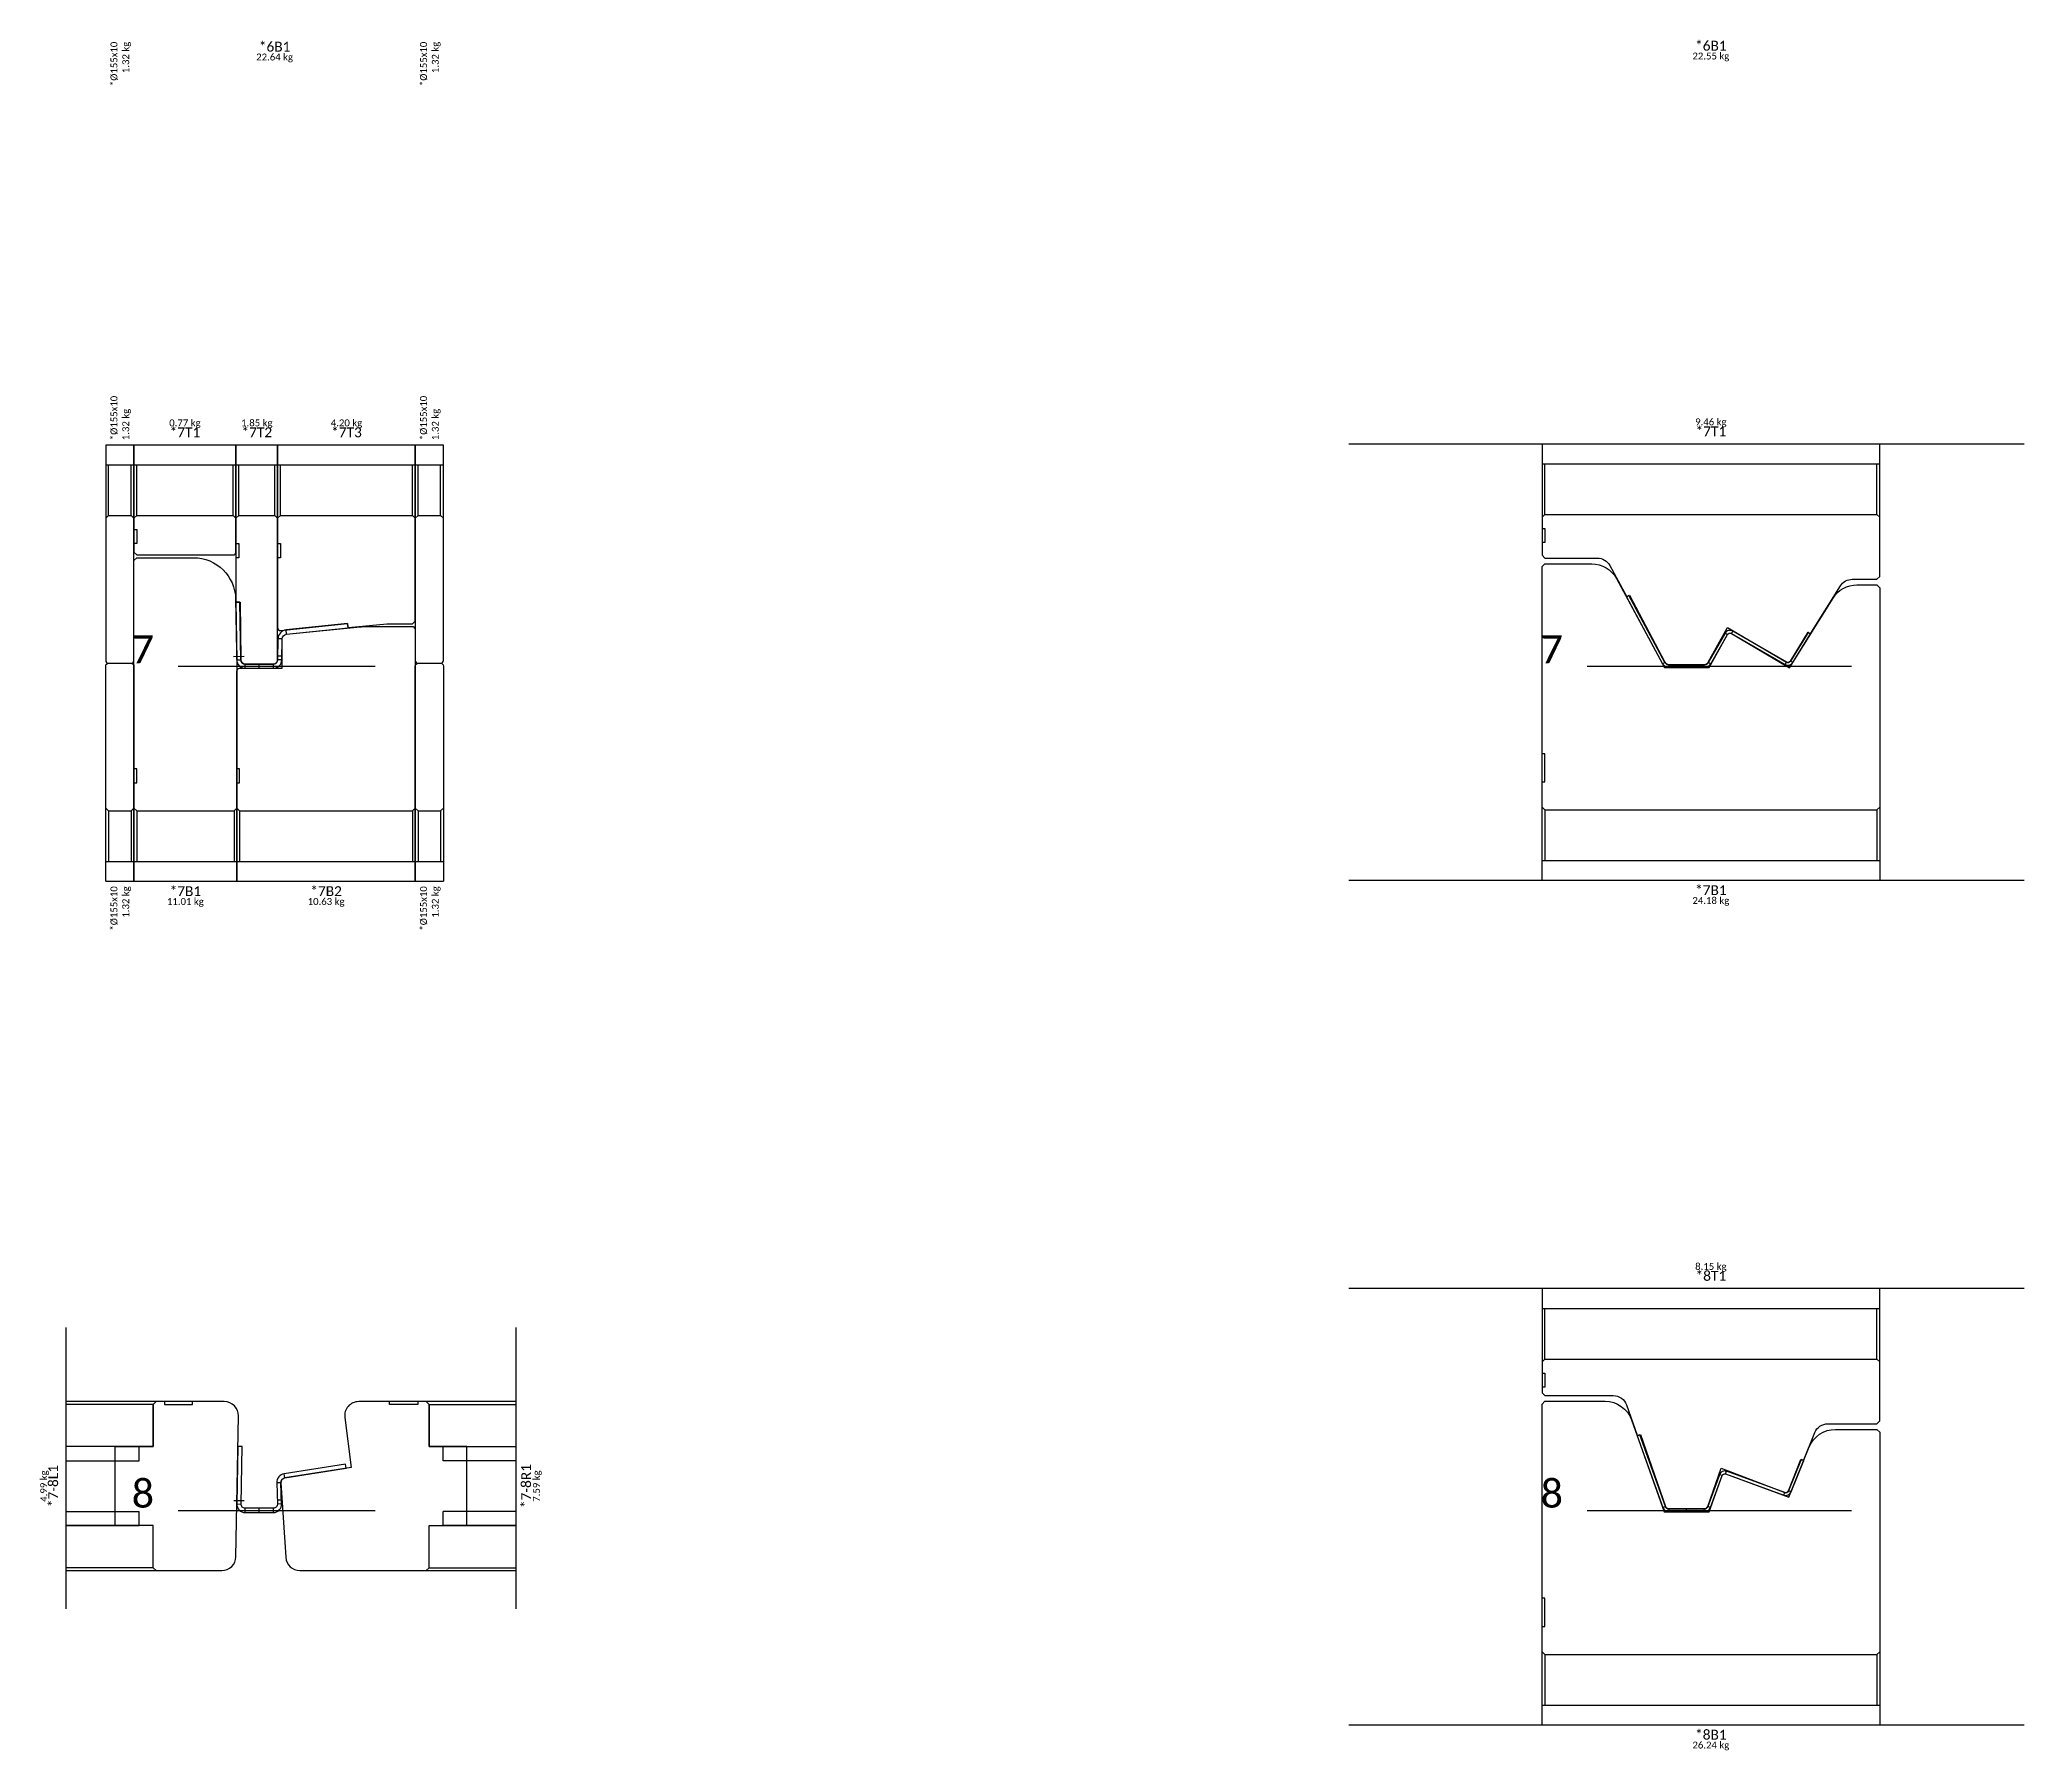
# Model space of a CAD drawing. Header units: millimetres. Extents: x -43 to 662, y -5184 to -4.
# Drawn here: x -43 to 662, y -2569 to -1961 of the extents above; entities that cross this region are included whole.
import ezdxf
from ezdxf.enums import TextEntityAlignment as Align

# ---------------------------------------------------------------- set-up
doc = ezdxf.new("R2010")
doc.units = ezdxf.units.MM
doc.layers.add('0-CAD-polyline', color=7, linetype='CONTINUOUS')
doc.styles.get("Standard").update_dxf_attribs({"font": 'calibri.ttf', "height": 3})

msp = doc.modelspace()

# ---------------------------------------------------------------- linework, layer by layer
at = {"layer": '0-CAD-polyline', "color": 1}
for p, q in [((100.32, -2105.29), (-19.68, -2105.29)), ((662.06, -2104.94), (422.06, -2104.94)), ((6.03, -2183.84), (76.03, -2183.84)), ((506.69, -2183.84), (600.69, -2183.84)), ((-8.68, -2220.29), (-9.68, -2220.29)), ((-8.68, -2225.29), (-8.68, -2220.29)), ((27.9, -2220.29), (26.9, -2220.29)), ((27.9, -2225.29), (27.9, -2220.29)), ((491.68, -2214.94), (490.68, -2214.94)), ((491.68, -2224.94), (491.68, -2214.94)), ((-9.68, -2225.29), (-8.68, -2225.29)), ((26.9, -2225.29), (27.9, -2225.29)), ((490.68, -2224.94), (491.68, -2224.94)), ((-19.68, -2234.29), (-18.68, -2235.29)), ((-18.68, -2235.29), (-18.68, -2253.29)), ((-18.68, -2235.29), (-10.68, -2235.29)), ((-18.68, -2235.29), (-18.68, -2253.29)), ((-9.68, -2234.29), (-10.68, -2235.29)), ((-10.68, -2235.29), (-10.68, -2253.29)), ((-10.68, -2235.29), (-10.68, -2253.29)), ((-9.68, -2234.29), (-8.68, -2235.29)), ((-8.68, -2235.29), (-8.68, -2253.29)), ((-8.68, -2235.29), (25.9, -2235.29)), ((-8.68, -2235.29), (-8.68, -2253.29)), ((26.9, -2234.29), (25.9, -2235.29)), ((25.9, -2235.29), (25.9, -2253.29)), ((25.9, -2235.29), (25.9, -2253.29)), ((26.9, -2234.29), (27.9, -2235.29)), ((27.9, -2235.29), (27.9, -2253.29)), ((27.9, -2235.29), (89.32, -2235.29)), ((27.9, -2235.29), (27.9, -2253.29)), ((90.32, -2234.29), (89.32, -2235.29)), ((89.32, -2235.29), (89.32, -2253.29)), ((89.32, -2235.29), (89.32, -2253.29)), ((90.32, -2234.29), (91.32, -2235.29)), ((91.32, -2235.29), (91.32, -2253.29)), ((91.32, -2235.29), (99.32, -2235.29)), ((91.32, -2235.29), (91.32, -2253.29)), ((100.32, -2234.29), (99.32, -2235.29)), ((99.32, -2235.29), (99.32, -2253.29)), ((99.32, -2235.29), (99.32, -2253.29)), ((490.68, -2233.94), (491.68, -2234.94)), ((491.68, -2234.94), (491.68, -2252.94)), ((491.68, -2234.94), (609.68, -2234.94)), ((491.68, -2234.94), (491.68, -2252.94)), ((610.68, -2233.94), (609.68, -2234.94)), ((609.68, -2234.94), (609.68, -2252.94)), ((609.68, -2234.94), (609.68, -2252.94)), ((-19.68, -2253.29), (-9.68, -2253.29)), ((-19.68, -2253.29), (-9.68, -2253.29)), ((-9.68, -2253.29), (26.9, -2253.29)), ((-9.68, -2253.29), (26.9, -2253.29)), ((26.9, -2253.29), (90.32, -2253.29)), ((26.9, -2253.29), (90.32, -2253.29)), ((90.32, -2253.29), (100.32, -2253.29)), ((90.32, -2253.29), (100.32, -2253.29)), ((490.68, -2252.94), (610.68, -2252.94)), ((490.68, -2252.94), (610.68, -2252.94)), ((-19.68, -2260.29), (100.32, -2260.29)), ((422.06, -2259.94), (662.06, -2259.94)), ((662.06, -2405.04), (422.06, -2405.04)), ((-33.82, -2418.84), (-33.82, -2518.84)), ((126.18, -2518.84), (126.18, -2418.84)), ((6.03, -2483.84), (76.03, -2483.84)), ((506.69, -2483.84), (600.69, -2483.84)), ((491.68, -2515.04), (490.68, -2515.04)), ((491.68, -2525.04), (491.68, -2515.04)), ((490.68, -2525.04), (491.68, -2525.04)), ((490.68, -2534.04), (491.68, -2535.04)), ((491.68, -2535.04), (491.68, -2553.04)), ((491.68, -2535.04), (609.68, -2535.04)), ((491.68, -2535.04), (491.68, -2553.04)), ((610.68, -2534.04), (609.68, -2535.04)), ((609.68, -2535.04), (609.68, -2553.04)), ((609.68, -2535.04), (609.68, -2553.04)), ((490.68, -2553.04), (610.68, -2553.04)), ((490.68, -2553.04), (610.68, -2553.04)), ((422.06, -2560.04), (662.06, -2560.04))]:
    msp.add_line(p, q, dxfattribs=at)
at = {"layer": '0-CAD-polyline', "color": 5}
for p, q in [((-19.68, -2112.29), (-9.68, -2112.29)), ((-19.68, -2112.29), (-9.68, -2112.29)), ((-18.68, -2130.29), (-18.68, -2112.29)), ((-18.68, -2130.29), (-18.68, -2112.29)), ((-10.68, -2130.29), (-10.68, -2112.29)), ((-10.68, -2130.29), (-10.68, -2112.29)), ((-9.68, -2112.29), (26.58, -2112.29)), ((-9.68, -2112.29), (26.58, -2112.29)), ((-8.68, -2130.29), (-8.68, -2112.29)), ((-8.68, -2130.29), (-8.68, -2112.29)), ((25.58, -2130.29), (25.58, -2112.29)), ((25.58, -2130.29), (25.58, -2112.29)), ((26.58, -2112.29), (41.39, -2112.29)), ((26.58, -2112.29), (41.39, -2112.29)), ((27.58, -2130.29), (27.58, -2112.29)), ((27.58, -2130.29), (27.58, -2112.29)), ((40.39, -2130.29), (40.39, -2112.29)), ((40.39, -2130.29), (40.39, -2112.29)), ((41.39, -2112.29), (90.32, -2112.29)), ((41.39, -2112.29), (90.32, -2112.29)), ((42.39, -2130.29), (42.39, -2112.29)), ((42.39, -2130.29), (42.39, -2112.29)), ((89.32, -2130.29), (89.32, -2112.29)), ((89.32, -2130.29), (89.32, -2112.29)), ((90.32, -2112.29), (100.32, -2112.29)), ((90.32, -2112.29), (100.32, -2112.29)), ((91.32, -2130.29), (91.32, -2112.29)), ((91.32, -2130.29), (91.32, -2112.29)), ((99.32, -2130.29), (99.32, -2112.29)), ((99.32, -2130.29), (99.32, -2112.29)), ((490.68, -2111.94), (610.68, -2111.94)), ((490.68, -2111.94), (610.68, -2111.94)), ((491.68, -2129.94), (491.68, -2111.94)), ((491.68, -2129.94), (491.68, -2111.94)), ((609.68, -2129.94), (609.68, -2111.94)), ((609.68, -2129.94), (609.68, -2111.94)), ((-19.68, -2131.29), (-18.68, -2130.29)), ((-18.68, -2130.29), (-10.68, -2130.29)), ((-9.68, -2131.29), (-10.68, -2130.29)), ((-9.68, -2131.29), (-8.68, -2130.29)), ((-9.68, -2135.29), (-8.68, -2135.29)), ((-8.68, -2130.29), (25.58, -2130.29)), ((-8.68, -2135.29), (-8.68, -2140.29)), ((26.58, -2131.29), (25.58, -2130.29)), ((26.58, -2131.29), (27.58, -2130.29)), ((27.58, -2130.29), (40.39, -2130.29)), ((41.39, -2131.29), (40.39, -2130.29)), ((41.39, -2131.29), (42.39, -2130.29)), ((42.39, -2130.29), (89.32, -2130.29)), ((90.32, -2131.29), (89.32, -2130.29)), ((90.32, -2131.29), (91.32, -2130.29)), ((91.32, -2130.29), (99.32, -2130.29)), ((100.32, -2131.29), (99.32, -2130.29)), ((490.68, -2130.94), (491.68, -2129.94)), ((490.68, -2134.94), (491.68, -2134.94)), ((491.68, -2129.94), (609.68, -2129.94)), ((491.68, -2134.94), (491.68, -2139.94)), ((610.68, -2130.94), (609.68, -2129.94)), ((-8.68, -2140.29), (-9.68, -2140.29)), ((26.58, -2140.29), (27.58, -2140.29)), ((27.58, -2140.29), (27.58, -2145.29)), ((41.39, -2140.29), (42.39, -2140.29)), ((42.39, -2140.29), (42.39, -2145.29)), ((491.68, -2139.94), (490.68, -2139.94)), ((27.58, -2145.29), (26.58, -2145.29)), ((42.39, -2145.29), (41.39, -2145.29)), ((44.52, -2172.48), (44.37, -2170.98)), ((558, -2172.24), (558.5, -2171.37)), ((43.02, -2174.12), (41.52, -2174.09)), ((556.63, -2172.61), (555.76, -2172.11)), ((26.84, -2181.61), (28.34, -2181.59)), ((29.87, -2184.59), (29.87, -2183.09)), ((34.87, -2184.59), (34.87, -2183.09)), ((39.87, -2184.59), (39.87, -2183.09)), ((42.89, -2181.61), (41.39, -2181.59)), ((533.5, -2182.96), (534.38, -2182.48)), ((535.81, -2184.34), (535.81, -2183.34)), ((542.06, -2184.34), (542.06, -2183.34)), ((548.31, -2184.34), (548.31, -2183.34)), ((550.63, -2183), (549.76, -2182.5)), ((577.05, -2183.24), (577.55, -2182.37)), ((579.79, -2182.56), (578.94, -2182.03)), ((490.68, -2412.04), (610.68, -2412.04)), ((490.68, -2412.04), (610.68, -2412.04)), ((491.68, -2430.04), (491.68, -2412.04)), ((491.68, -2430.04), (491.68, -2412.04)), ((609.68, -2430.04), (609.68, -2412.04)), ((609.68, -2430.04), (609.68, -2412.04)), ((490.68, -2431.04), (491.68, -2430.04)), ((491.68, -2430.04), (609.68, -2430.04)), ((610.68, -2431.04), (609.68, -2430.04)), ((490.68, -2435.04), (491.68, -2435.04)), ((491.68, -2440.04), (490.68, -2440.04)), ((491.68, -2435.04), (491.68, -2440.04)), ((42.56, -2474.03), (41.06, -2474.09)), ((43.97, -2472.32), (43.74, -2470.84)), ((554.66, -2471.49), (553.72, -2471.15)), ((555.94, -2470.89), (556.28, -2469.95)), ((26.89, -2481.56), (28.39, -2481.58)), ((42.82, -2481.53), (41.32, -2481.58)), ((576.61, -2478.42), (576.96, -2477.48)), ((579.19, -2477.27), (578.26, -2476.89)), ((29.87, -2484.59), (29.87, -2483.09)), ((34.87, -2484.59), (34.87, -2483.09)), ((39.87, -2484.59), (39.87, -2483.09)), ((533.57, -2482.76), (534.51, -2482.42)), ((535.81, -2484.34), (535.81, -2483.34)), ((542.06, -2484.34), (542.06, -2483.34)), ((548.31, -2484.34), (548.31, -2483.34)), ((550.55, -2482.77), (549.61, -2482.42))]:
    msp.add_line(p, q, dxfattribs=at)
at = {"layer": '0-CAD-polyline', "color": 4}
for p, q in [((26.49, -2161.12), (27.99, -2161.09)), ((26.49, -2161.12), (27.99, -2161.09)), ((25.7, -2180.38), (29.45, -2180.32)), ((25.7, -2180.38), (29.45, -2180.32)), ((42.91, -2180.28), (41.41, -2180.26)), ((42.91, -2180.28), (41.41, -2180.26)), ((-2.82, -2446.19), (-33.82, -2446.19)), ((-2.82, -2446.19), (-33.82, -2446.19)), ((-1.82, -2445.19), (-2.82, -2446.19)), ((-2.82, -2446.19), (-2.82, -2461.19)), ((1.18, -2445.19), (1.18, -2446.19)), ((1.18, -2446.19), (11.18, -2446.19)), ((11.18, -2446.19), (11.18, -2445.19)), ((81.18, -2446.19), (81.18, -2445.19)), ((91.18, -2446.19), (81.18, -2446.19)), ((91.18, -2445.19), (91.18, -2446.19)), ((94.18, -2445.19), (95.18, -2446.19)), ((95.18, -2446.19), (126.18, -2446.19)), ((95.18, -2446.19), (95.18, -2461.19)), ((95.18, -2446.19), (126.18, -2446.19)), ((-2.82, -2461.19), (-33.82, -2461.19)), ((-7.82, -2461.19), (-33.82, -2461.19)), ((-16.32, -2489.19), (-16.32, -2461.19)), ((-7.82, -2466.19), (-7.82, -2461.19)), ((-7.82, -2466.19), (-7.82, -2461.19)), ((27.25, -2461.06), (28.75, -2461.09)), ((27.25, -2461.06), (28.75, -2461.09)), ((95.18, -2461.19), (126.18, -2461.19)), ((100.18, -2466.19), (100.18, -2461.19)), ((100.18, -2466.19), (100.18, -2461.19)), ((100.18, -2461.19), (126.18, -2461.19)), ((108.68, -2489.19), (108.68, -2461.19)), ((-33.82, -2466.19), (-7.82, -2466.19)), ((126.18, -2466.19), (100.18, -2466.19)), ((25.79, -2480.29), (29.54, -2480.35)), ((25.79, -2480.29), (29.54, -2480.35)), ((42.77, -2480.2), (41.27, -2480.25)), ((42.77, -2480.2), (41.27, -2480.25)), ((-33.82, -2484.19), (-7.82, -2484.19)), ((-33.82, -2484.19), (-33.82, -2484.19)), ((-2.82, -2489.19), (-33.82, -2489.19)), ((-33.82, -2489.19), (-7.82, -2489.19)), ((-7.82, -2489.19), (-7.82, -2484.19)), ((-2.82, -2504.19), (-2.82, -2489.19)), ((95.18, -2504.19), (95.18, -2489.19)), ((95.18, -2489.19), (126.18, -2489.19)), ((100.18, -2489.19), (100.18, -2484.19)), ((126.18, -2484.19), (100.18, -2484.19)), ((126.18, -2489.19), (100.18, -2489.19)), ((126.18, -2484.19), (126.18, -2484.19)), ((-2.82, -2504.19), (-33.82, -2504.19)), ((-2.82, -2504.19), (-33.82, -2504.19)), ((-1.82, -2505.19), (-2.82, -2504.19)), ((94.18, -2505.19), (95.18, -2504.19)), ((95.18, -2504.19), (126.18, -2504.19)), ((95.18, -2504.19), (126.18, -2504.19))]:
    msp.add_line(p, q, dxfattribs=at)
at = {"layer": '0-CAD-polyline', "color": 5}
for points in [[(-19.68, -2105.29), (-19.68, -2181.79, 0.414214), (-18.68, -2182.79), (-10.68, -2182.79, 0.414214), (-9.68, -2181.79), (-9.68, -2105.29)], [(-9.68, -2105.29), (-9.68, -2143.29), (-8.68, -2144.29), (25.58, -2144.29, 0.414214), (26.58, -2143.29), (26.58, -2105.29)], [(26.58, -2105.29), (26.58, -2160.91, 0.419332), (26.79, -2161.11), (28.07, -2161.09), (28.34, -2181.58, 0.410384), (29.87, -2183.09), (39.87, -2183.09, 0.414214), (41.39, -2181.56), (41.39, -2105.29)], [(41.39, -2105.29), (41.39, -2170.19, 0.445229), (42.5, -2171.18), (66.25, -2168.68), (66.38, -2169.97, 0.412936), (66.6, -2170.15), (80.17, -2168.79), (89.32, -2168.79), (90.32, -2167.79), (90.32, -2105.29)], [(90.32, -2105.29), (90.32, -2181.79, 0.414214), (91.32, -2182.79), (99.32, -2182.79, 0.414214), (100.32, -2181.79), (100.32, -2105.29)], [(490.68, -2104.94), (490.68, -2144.44), (491.68, -2145.44), (510.35, -2145.44, -0.275446), (514.75, -2148.06), (520.65, -2158.99, 0.414214), (520.93, -2159.07), (521.75, -2158.62), (534.38, -2182.47, 0.277794), (535.81, -2183.34), (548.31, -2183.34, 0.272631), (549.78, -2182.47), (556.65, -2170.07), (577.54, -2182.37, 0.409111), (578.94, -2182.02), (585.21, -2171.79), (585.89, -2172.22, 0.414213), (586.17, -2172.16), (596.71, -2155.29, -0.258618), (600.95, -2152.94), (609.68, -2152.94), (610.68, -2151.94), (610.68, -2104.94)], [(27.99, -2161.09), (26.49, -2161.12), (26.84, -2181.61, 0.409111), (29.87, -2184.59), (34.87, -2184.59), (39.87, -2184.59, 0.409111), (42.89, -2181.61), (43.02, -2174.12, -0.378866), (44.52, -2172.48), (66.4, -2170.18), (66.25, -2168.68), (44.37, -2170.98, 0.378866), (41.52, -2174.09), (41.39, -2181.59, -0.409111), (39.87, -2183.09), (34.87, -2183.09), (29.87, -2183.09, -0.409111), (28.34, -2181.59), (27.99, -2161.09)], [(521.54, -2158.73), (520.66, -2159.21), (533.5, -2182.96, 0.275446), (535.81, -2184.34), (542.06, -2184.34), (548.31, -2184.34, 0.267949), (550.63, -2183), (556.63, -2172.61, -0.414214), (558, -2172.24), (577.05, -2183.24, 0.404026), (579.79, -2182.56), (586.14, -2172.38), (585.3, -2171.85), (578.94, -2182.03, -0.404026), (577.55, -2182.37), (558.5, -2171.37, 0.414214), (555.76, -2172.11), (549.76, -2182.5, -0.267949), (548.31, -2183.34), (542.06, -2183.34), (535.81, -2183.34, -0.275446), (534.38, -2182.48), (521.54, -2158.73)], [(490.68, -2405.04), (490.68, -2442.04), (491.68, -2443.04), (516.01, -2443.04, -0.317237), (520.72, -2446.36), (524.54, -2457.1, 0.41418), (524.8, -2457.22), (525.68, -2456.91), (534.51, -2482.41, 0.319622), (535.81, -2483.34), (548.31, -2483.34, 0.320103), (549.62, -2482.4), (554.31, -2468.78), (576.94, -2477.47, 0.412936), (578.27, -2476.88), (582.61, -2465.71), (583.41, -2466.03, 0.414214), (583.67, -2465.92), (587.61, -2456.16, -0.305731), (592.25, -2453.04), (609.68, -2453.04), (610.68, -2452.04), (610.68, -2405.04)], [(28.75, -2461.09), (27.25, -2461.06), (26.89, -2481.56, 0.419335), (29.87, -2484.59), (34.87, -2484.59), (39.87, -2484.59, 0.424475), (42.82, -2481.53), (42.56, -2474.03, -0.378866), (43.97, -2472.32), (65.7, -2468.87), (65.47, -2467.39), (43.74, -2470.84, 0.378866), (41.06, -2474.09), (41.32, -2481.58, -0.424475), (39.87, -2483.09), (34.87, -2483.09), (29.87, -2483.09, -0.419335), (28.39, -2481.58), (28.75, -2461.09)], [(525.46, -2456.99), (524.52, -2457.32), (533.57, -2482.76, 0.317219), (535.81, -2484.34), (542.06, -2484.34), (548.31, -2484.34, 0.315299), (550.55, -2482.77), (554.66, -2471.49, -0.414214), (555.94, -2470.89), (576.61, -2478.42, 0.404026), (579.19, -2477.27), (583.69, -2466.14), (582.76, -2465.77), (578.26, -2476.89, -0.404026), (576.96, -2477.48), (556.28, -2469.95, 0.414214), (553.72, -2471.15), (549.61, -2482.42, -0.315299), (548.31, -2483.34), (542.06, -2483.34), (535.81, -2483.34, -0.317219), (534.51, -2482.42), (525.46, -2456.99)]]:
    msp.add_lwpolyline(points, format="xyb", dxfattribs=at)
for points in [[(-19.68, -2131.29), (-18.68, -2130.29), (-10.68, -2130.29), (-9.68, -2131.29)], [(-9.68, -2131.29), (-8.68, -2130.29), (25.58, -2130.29), (26.58, -2131.29)], [(26.58, -2131.29), (27.58, -2130.29), (40.39, -2130.29), (41.39, -2131.29)], [(41.39, -2131.29), (42.39, -2130.29), (89.32, -2130.29), (90.32, -2131.29)], [(90.32, -2131.29), (91.32, -2130.29), (99.32, -2130.29), (100.32, -2131.29)], [(490.68, -2130.94), (491.68, -2129.94), (609.68, -2129.94), (610.68, -2130.94)], [(490.68, -2431.04), (491.68, -2430.04), (609.68, -2430.04), (610.68, -2431.04)]]:
    msp.add_lwpolyline(points, dxfattribs=at)
at = {"layer": '0-CAD-polyline', "color": 1}
for points in [[(-9.68, -2260.29), (-9.68, -2146.29), (-8.68, -2145.29), (11.47, -2145.29, -0.409111), (26.47, -2160.02), (26.9, -2184.59), (26.9, -2260.29)], [(490.68, -2259.94), (490.68, -2148.44), (491.68, -2147.44), (508.33, -2147.44, -0.275446), (517.13, -2152.68), (534.25, -2184.34), (550.13, -2184.34), (556.62, -2172.62, -0.421902), (558, -2172.24), (578.64, -2184.4), (594.11, -2159.64, -0.258618), (602.59, -2154.94), (609.68, -2154.94), (610.68, -2155.94), (610.68, -2259.94)], [(26.9, -2260.29), (26.9, -2185.59, -0.414214), (27.9, -2184.59), (43.02, -2184.59), (43.02, -2174.15, -0.385116), (44.53, -2172.47), (70.73, -2169.84, -0.025094), (71.74, -2169.79), (89.52, -2169.79), (90.32, -2170.59), (90.32, -2260.29)], [(-19.68, -2260.29), (-19.68, -2183.79, -0.414214), (-18.68, -2182.79), (-10.68, -2182.79, -0.414214), (-9.68, -2183.79), (-9.68, -2260.29)], [(90.32, -2260.29), (90.32, -2183.79, -0.414214), (91.32, -2182.79), (99.32, -2182.79, -0.414214), (100.32, -2183.79), (100.32, -2260.29)], [(490.68, -2560.04), (490.68, -2446.04), (491.68, -2445.04), (513.09, -2445.04, -0.317219), (522.51, -2451.68), (534.14, -2484.34), (550.03, -2484.34), (554.66, -2471.49, -0.41626), (555.94, -2470.89), (578.43, -2479.16), (585.65, -2461.29, -0.305731), (594.92, -2455.04), (609.68, -2455.04), (610.68, -2456.04), (610.68, -2560.04)]]:
    msp.add_lwpolyline(points, format="xyb", dxfattribs=at)
for points in [[(-19.68, -2234.29), (-18.68, -2235.29), (-10.68, -2235.29), (-9.68, -2234.29)], [(-9.68, -2234.29), (-8.68, -2235.29), (25.9, -2235.29), (26.9, -2234.29)], [(26.9, -2234.29), (27.9, -2235.29), (89.32, -2235.29), (90.32, -2234.29)], [(90.32, -2234.29), (91.32, -2235.29), (99.32, -2235.29), (100.32, -2234.29)], [(490.68, -2233.94), (491.68, -2234.94), (609.68, -2234.94), (610.68, -2233.94)], [(490.68, -2534.04), (491.68, -2535.04), (609.68, -2535.04), (610.68, -2534.04)]]:
    msp.add_lwpolyline(points, dxfattribs=at)
at = {"layer": '0-CAD-polyline', "color": 4}
for points in [[(-33.82, -2505.19), (21.56, -2505.19, 0.409111), (26.56, -2500.28), (27.44, -2450.28, 0.419335), (22.44, -2445.19), (-33.82, -2445.19)], [(126.18, -2445.19), (70.21, -2445.19, 0.450992), (65.25, -2450.81), (67.47, -2468.6), (43.98, -2472.32, 0.387373), (42.56, -2474.09), (44.27, -2500.51, 0.395423), (49.26, -2505.19), (126.18, -2505.19)]]:
    msp.add_lwpolyline(points, format="xyb", dxfattribs=at)
for points in [[(-1.82, -2505.19), (-2.82, -2504.19), (-2.82, -2489.19), (-16.32, -2489.19), (-16.32, -2461.19), (-2.82, -2461.19), (-2.82, -2446.19), (-1.82, -2445.19)], [(94.18, -2505.19), (95.18, -2504.19), (95.18, -2489.19), (108.68, -2489.19), (108.68, -2461.19), (95.18, -2461.19), (95.18, -2446.19), (94.18, -2445.19)]]:
    msp.add_lwpolyline(points, dxfattribs=at)
for centre in [(-2.82, -2461.19), (95.18, -2461.19), (-2.82, -2489.19), (95.18, -2489.19)]:
    msp.add_arc(centre, 0, 0, 0, dxfattribs=at)

# ---------------------------------------------------------------- texts
at = {"layer": '0-CAD-polyline', "color": 1}
for s, p in [('*Ø155x10', (-16.78, -1961.94)), ('1.32 kg', (-12.58, -1961.94)), ('*Ø155x10', (93.22, -1961.94)), ('1.32 kg', (97.42, -1961.94)), ('*Ø155x10', (-16.78, -2262.04)), ('1.32 kg', (-12.58, -2262.04)), ('*Ø155x10', (93.22, -2262.04)), ('1.32 kg', (97.42, -2262.04))]:
    msp.add_text(s, height=2.45, rotation=90, dxfattribs=at).set_placement(p, align=Align.MIDDLE_RIGHT)
for s, height, p in [('22.64 kg', 2.45, (40.32, -1966.14)), ('*6B1', 3.5, (40.32, -1961.94)), ('22.55 kg', 2.45, (550.68, -1965.79)), ('*6B1', 3.5, (550.68, -1961.59)), ('*7B1', 3.5, (8.61, -2262.04)), ('*7B2', 3.5, (58.61, -2262.04)), ('*7B1', 3.5, (550.68, -2261.69)), ('11.01 kg', 2.45, (8.61, -2266.24)), ('10.63 kg', 2.45, (58.61, -2266.24)), ('24.18 kg', 2.45, (550.68, -2265.89)), ('26.24 kg', 2.45, (550.68, -2565.99)), ('*8B1', 3.5, (550.68, -2561.79))]:
    msp.add_text(s, height=height, dxfattribs=at).set_placement(p, align=Align.TOP_CENTER)
at = {"layer": '0-CAD-polyline', "color": 5}
for s, p in [('*Ø155x10', (-16.78, -2103.54)), ('1.32 kg', (-12.58, -2103.54)), ('*Ø155x10', (93.22, -2103.54)), ('1.32 kg', (97.42, -2103.54))]:
    msp.add_text(s, height=2.45, rotation=90, dxfattribs=at).set_placement(p, align=Align.MIDDLE_LEFT)
for s, height, p in [('0.77 kg', 2.45, (8.45, -2099.34)), ('*7T1', 3.5, (8.45, -2103.54)), ('1.85 kg', 2.45, (33.99, -2099.34)), ('*7T2', 3.5, (33.99, -2103.54)), ('4.20 kg', 2.45, (65.86, -2099.34)), ('*7T3', 3.5, (65.86, -2103.54)), ('9.46 kg', 2.45, (550.68, -2098.99)), ('*7T1', 3.5, (550.68, -2103.19)), ('8.15 kg', 2.45, (550.68, -2399.09)), ('*8T1', 3.5, (550.68, -2403.29))]:
    msp.add_text(s, height=height, dxfattribs=at).set_placement(p, align=Align.BOTTOM_CENTER)
at = {"layer": '0-CAD-polyline'}
for s, p in [(' 7', (-13.97, -2182.84)), (' 7', (486.69, -2182.84)), (' 8', (-13.97, -2482.84)), (' 8', (486.69, -2482.84))]:
    msp.add_text(s, height=10, dxfattribs=at).set_placement(p)
at = {"layer": '0-CAD-polyline', "color": 4}
for s, height, p in [('*7-8L1', 3.5, (-35.57, -2475.19)), ('4.99 kg', 2.45, (-39.77, -2475.19))]:
    msp.add_text(s, height=height, rotation=90, dxfattribs=at).set_placement(p, align=Align.BOTTOM_CENTER)
for s, height, p in [('*7-8R1', 3.5, (127.93, -2475.19)), ('7.59 kg', 2.45, (132.13, -2475.19))]:
    msp.add_text(s, height=height, rotation=90, dxfattribs=at).set_placement(p, align=Align.TOP_CENTER)

doc.saveas('drawing.dxf')
